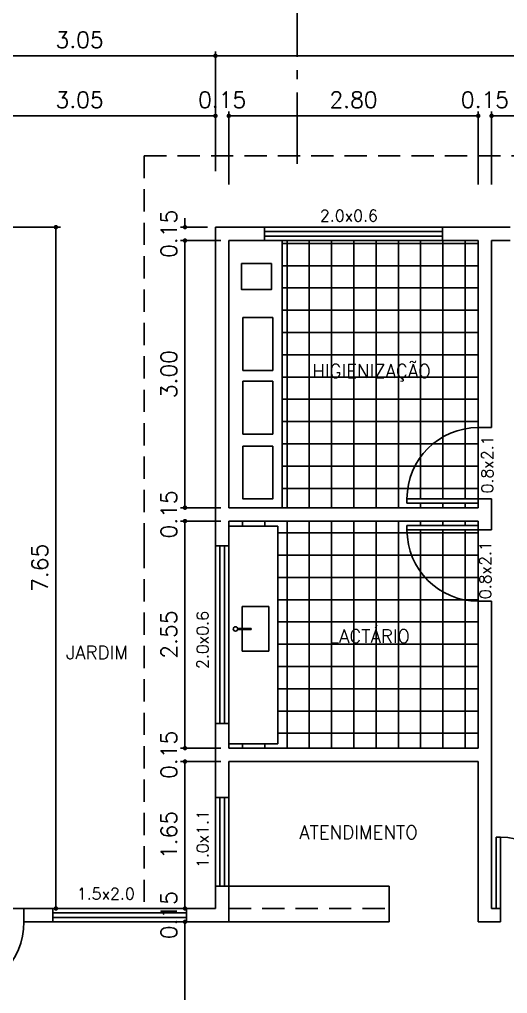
# Model space of a CAD drawing. Extents: x -194 to -47, y 46 to 98.
# Drawn here: x -161.75 to -156.27, y 69.58 to 80.51 of the extents above; entities that cross this region are included whole.
import ezdxf
from ezdxf.enums import TextEntityAlignment as Align

# ---------------------------------------------------------------- set-up
doc = ezdxf.new("R2010")
doc.units = 0
doc.header["$MEASUREMENT"] = 0
doc.linetypes.add('DASHDOT', pattern=[1.1, 0.8, -0.15, 0, -0.15])
doc.linetypes.add('HIDDEN', pattern=[0.375, 0.25, -0.125])
doc.layers.get('0').update_dxf_attribs({"linetype": 'CONTINUOUS'})
doc.layers.get('DEFPOINTS').update_dxf_attribs({"linetype": 'CONTINUOUS'})
for name, color, linetype in [('ACESSÓRIO', 2, 'CONTINUOUS'), ('ALVENARIA', 7, 'CONTINUOUS'), ('ALVENARIA1', 44, 'CONTINUOUS'), ('COBERTURA', 6, 'CONTINUOUS'), ('COTA', 1, 'CONTINUOUS'), ('HATCH', 30, 'CONTINUOUS'), ('JAPOR', 142, 'CONTINUOUS'), ('TEXTO2', 40, 'CONTINUOUS'), ('TEXTO3', 3, 'CONTINUOUS')]:
    doc.layers.add(name, color=color, linetype=linetype)
doc.styles.add('SIMPLEX', font='SIMPLEX.SHX')
doc.dimstyles.new('DIM100', dxfattribs={"dimtxt": 0.18, "dimasz": 0.05, "dimexe": 0.05, "dimexo": 0.09, "dimgap": 0.09, "dimtad": 1, "dimzin": 0, "dimdsep": 46, "dimtxsty": 'SIMPLEX', "dimblk": 'DOT', "dimcen": 0.09, "dimadec": 0, "dimazin": 0, "dimtfac": 1, "dimtix": 1, "dimtofl": 0, "dimtmove": 2, "dimatfit": 3, "dimldrblk": 'DOT', "dimfxl": 1, "dimtolj": 1, "dimtzin": 0, "dimarcsym": 0})

# ---------------------------------------------------------------- blocks, each defined once
blk = doc.blocks.new('DOT')
at = {"layer": 'ALVENARIA', "color": 0, "linetype": 'ByBlock'}
blk.add_line((-0.5, 0), (-1, 0), dxfattribs=at)
at = {"layer": 'ALVENARIA', "color": 0, "linetype": 'ByBlock', "const_width": 0.5}
blk.add_lwpolyline([(-0.25, 0, 1), (0.25, 0, 1)], format="xyb", close=True, dxfattribs=at)
blk = doc.blocks.new('*D76')
at = {"layer": 'COTA', "color": 0, "lineweight": -2}
for p, q in [((-162.553, 79.433), (-159.603, 79.433)), ((-159.553, 78.812), (-159.553, 79.483))]:
    blk.add_line(p, q, dxfattribs=at)
at = {"layer": 'DEFPOINTS', "color": 0}
for p in [(-159.553, 79.433), (-162.603, 78.722), (-159.553, 78.722)]:
    blk.add_point(p, dxfattribs=at)
at = {"layer": 'COTA', "color": 0, "lineweight": -2, "xscale": 0.05, "yscale": 0.05, "zscale": 0.05, "rotation": 180}
blk.add_blockref('DOT', (-162.603, 79.433), dxfattribs=at)
at = {"layer": 'COTA', "color": 0, "lineweight": -2, "xscale": 0.05, "yscale": 0.05, "zscale": 0.05}
blk.add_blockref('DOT', (-159.553, 79.433), dxfattribs=at)
at = {"layer": 'COTA', "color": 0, "insert": (-161.078, 79.613), "char_height": 0.18, "attachment_point": 5, "style": 'SIMPLEX'}
blk.add_mtext('\\A1;3.05', dxfattribs=at)
blk = doc.blocks.new('*D77')
at = {"layer": 'COTA', "color": 0, "lineweight": -2}
for p, q in [((-159.603, 79.433), (-159.653, 79.433)), ((-159.403, 78.662), (-159.403, 79.483)), ((-159.353, 79.433), (-159.303, 79.433))]:
    blk.add_line(p, q, dxfattribs=at)
at = {"layer": 'DEFPOINTS', "color": 0}
for p in [(-159.403, 79.433), (-159.553, 78.722), (-159.403, 78.572)]:
    blk.add_point(p, dxfattribs=at)
at = {"layer": 'COTA', "color": 0, "lineweight": -2, "xscale": 0.05, "yscale": 0.05, "zscale": 0.05}
blk.add_blockref('DOT', (-159.553, 79.433), dxfattribs=at)
at = {"layer": 'COTA', "color": 0, "lineweight": -2, "xscale": 0.05, "yscale": 0.05, "zscale": 0.05, "rotation": 180}
blk.add_blockref('DOT', (-159.403, 79.433), dxfattribs=at)
at = {"layer": 'COTA', "color": 0, "insert": (-159.478, 79.613), "char_height": 0.18, "attachment_point": 5, "style": 'SIMPLEX'}
blk.add_mtext('\\A1;0.15', dxfattribs=at)
blk = doc.blocks.new('*D78')
at = {"layer": 'COTA', "color": 0, "lineweight": -2}
for p, q in [((-159.353, 79.433), (-156.653, 79.433)), ((-156.603, 78.662), (-156.603, 79.483))]:
    blk.add_line(p, q, dxfattribs=at)
at = {"layer": 'DEFPOINTS', "color": 0}
for p in [(-156.603, 79.433), (-159.403, 78.572), (-156.603, 78.572)]:
    blk.add_point(p, dxfattribs=at)
at = {"layer": 'COTA', "color": 0, "lineweight": -2, "xscale": 0.05, "yscale": 0.05, "zscale": 0.05, "rotation": 180}
blk.add_blockref('DOT', (-159.403, 79.433), dxfattribs=at)
at = {"layer": 'COTA', "color": 0, "lineweight": -2, "xscale": 0.05, "yscale": 0.05, "zscale": 0.05}
blk.add_blockref('DOT', (-156.603, 79.433), dxfattribs=at)
at = {"layer": 'COTA', "color": 0, "insert": (-158.003, 79.613), "char_height": 0.18, "attachment_point": 5, "style": 'SIMPLEX'}
blk.add_mtext('\\A1;2.80', dxfattribs=at)
blk = doc.blocks.new('*D79')
at = {"layer": 'COTA', "color": 0, "lineweight": -2}
for p, q in [((-156.653, 79.433), (-156.703, 79.433)), ((-156.453, 78.662), (-156.453, 79.483)), ((-156.403, 79.433), (-156.353, 79.433))]:
    blk.add_line(p, q, dxfattribs=at)
at = {"layer": 'DEFPOINTS', "color": 0}
for p in [(-156.453, 79.433), (-156.603, 78.572), (-156.453, 78.572)]:
    blk.add_point(p, dxfattribs=at)
at = {"layer": 'COTA', "color": 0, "lineweight": -2, "xscale": 0.05, "yscale": 0.05, "zscale": 0.05}
blk.add_blockref('DOT', (-156.603, 79.433), dxfattribs=at)
at = {"layer": 'COTA', "color": 0, "lineweight": -2, "xscale": 0.05, "yscale": 0.05, "zscale": 0.05, "rotation": 180}
blk.add_blockref('DOT', (-156.453, 79.433), dxfattribs=at)
at = {"layer": 'COTA', "color": 0, "insert": (-156.528, 79.613), "char_height": 0.18, "attachment_point": 5, "style": 'SIMPLEX'}
blk.add_mtext('\\A1;0.15', dxfattribs=at)
blk = doc.blocks.new('*D80')
at = {"layer": 'COTA', "color": 0, "lineweight": -2}
for p, q in [((-156.403, 79.433), (-151.853, 79.433)), ((-151.803, 78.662), (-151.803, 79.483))]:
    blk.add_line(p, q, dxfattribs=at)
at = {"layer": 'DEFPOINTS', "color": 0}
for p in [(-151.803, 79.433), (-156.453, 78.572), (-151.803, 78.572)]:
    blk.add_point(p, dxfattribs=at)
at = {"layer": 'COTA', "color": 0, "lineweight": -2, "xscale": 0.05, "yscale": 0.05, "zscale": 0.05, "rotation": 180}
blk.add_blockref('DOT', (-156.453, 79.433), dxfattribs=at)
at = {"layer": 'COTA', "color": 0, "lineweight": -2, "xscale": 0.05, "yscale": 0.05, "zscale": 0.05}
blk.add_blockref('DOT', (-151.803, 79.433), dxfattribs=at)
at = {"layer": 'COTA', "color": 0, "insert": (-154.128, 79.613), "char_height": 0.18, "attachment_point": 5, "style": 'SIMPLEX'}
blk.add_mtext('\\A1;4.65', dxfattribs=at)
blk = doc.blocks.new('*D83')
at = {"layer": 'COTA', "color": 0, "lineweight": -2}
for p, q in [((-162.553, 80.107), (-159.603, 80.107)), ((-159.553, 78.812), (-159.553, 80.157))]:
    blk.add_line(p, q, dxfattribs=at)
at = {"layer": 'DEFPOINTS', "color": 0}
for p in [(-159.553, 80.107), (-162.603, 78.722), (-159.553, 78.722)]:
    blk.add_point(p, dxfattribs=at)
at = {"layer": 'COTA', "color": 0, "lineweight": -2, "xscale": 0.05, "yscale": 0.05, "zscale": 0.05, "rotation": 180}
blk.add_blockref('DOT', (-162.603, 80.107), dxfattribs=at)
at = {"layer": 'COTA', "color": 0, "lineweight": -2, "xscale": 0.05, "yscale": 0.05, "zscale": 0.05}
blk.add_blockref('DOT', (-159.553, 80.107), dxfattribs=at)
at = {"layer": 'COTA', "color": 0, "insert": (-161.078, 80.287), "char_height": 0.18, "attachment_point": 5, "style": 'SIMPLEX'}
blk.add_mtext('\\A1;3.05', dxfattribs=at)
blk = doc.blocks.new('*D84')
at = {"layer": 'COTA', "color": 0, "lineweight": -2}
for p, q in [((-159.503, 80.107), (-151.703, 80.107)), ((-151.653, 78.812), (-151.653, 80.157))]:
    blk.add_line(p, q, dxfattribs=at)
at = {"layer": 'DEFPOINTS', "color": 0}
for p in [(-151.653, 80.107), (-159.553, 78.722), (-151.653, 78.722)]:
    blk.add_point(p, dxfattribs=at)
at = {"layer": 'COTA', "color": 0, "lineweight": -2, "xscale": 0.05, "yscale": 0.05, "zscale": 0.05, "rotation": 180}
blk.add_blockref('DOT', (-159.553, 80.107), dxfattribs=at)
at = {"layer": 'COTA', "color": 0, "lineweight": -2, "xscale": 0.05, "yscale": 0.05, "zscale": 0.05}
blk.add_blockref('DOT', (-151.653, 80.107), dxfattribs=at)
at = {"layer": 'COTA', "color": 0, "insert": (-155.603, 80.287), "char_height": 0.18, "attachment_point": 5, "style": 'SIMPLEX'}
blk.add_mtext('\\A1;7.90', dxfattribs=at)
blk = doc.blocks.new('*D86')
at = {"color": 0, "linetype": 'ByBlock'}
for p, q in [((-169.203, 78.273), (-169.203, 80.222)), ((-169.153, 80.172), (-151.703, 80.172)), ((-151.653, 78.273), (-151.653, 80.222))]:
    blk.add_line(p, q, dxfattribs=at)
at = {"layer": 'DEFPOINTS', "color": 0, "linetype": 'ByBlock'}
for p in [(-151.653, 80.172), (-169.203, 78.183), (-151.653, 78.183)]:
    blk.add_point(p, dxfattribs=at)
at = {"color": 0, "linetype": 'ByBlock', "xscale": 0.05, "yscale": 0.05, "zscale": 0.05, "rotation": 180}
blk.add_blockref('DOT', (-169.203, 80.172), dxfattribs=at)
at = {"color": 0, "linetype": 'ByBlock', "xscale": 0.05, "yscale": 0.05, "zscale": 0.05}
blk.add_blockref('DOT', (-151.653, 80.172), dxfattribs=at)
at = {"color": 0, "linetype": 'ByBlock', "insert": (-160.428, 80.352), "char_height": 0.18, "attachment_point": 5, "style": 'SIMPLEX'}
blk.add_mtext('\\A1;17.55', dxfattribs=at)
blk = doc.blocks.new('*D87')
at = {"color": 0, "linetype": 'ByBlock'}
for p, q in [((-169.203, 78.273), (-169.203, 80.674)), ((-169.153, 80.624), (-147.403, 80.624)), ((-147.353, 74.071), (-147.353, 80.674))]:
    blk.add_line(p, q, dxfattribs=at)
at = {"layer": 'DEFPOINTS', "color": 0, "linetype": 'ByBlock'}
for p in [(-147.353, 80.624), (-169.203, 78.183), (-147.353, 73.981)]:
    blk.add_point(p, dxfattribs=at)
at = {"color": 0, "linetype": 'ByBlock', "xscale": 0.05, "yscale": 0.05, "zscale": 0.05, "rotation": 180}
blk.add_blockref('DOT', (-169.203, 80.624), dxfattribs=at)
at = {"color": 0, "linetype": 'ByBlock', "xscale": 0.05, "yscale": 0.05, "zscale": 0.05}
blk.add_blockref('DOT', (-147.353, 80.624), dxfattribs=at)
at = {"color": 0, "linetype": 'ByBlock', "insert": (-158.278, 80.804), "char_height": 0.18, "attachment_point": 5, "style": 'SIMPLEX'}
blk.add_mtext('\\A1;21.85', dxfattribs=at)
blk = doc.blocks.new('*D123')
at = {"layer": 'COTA', "color": 0, "lineweight": -2}
for p, q in [((-159.493, 72.183), (-159.945, 72.183)), ((-159.895, 70.583), (-159.895, 72.133))]:
    blk.add_line(p, q, dxfattribs=at)
at = {"layer": 'DEFPOINTS', "color": 0}
for p in [(-159.895, 72.183), (-159.403, 72.183), (-159.553, 70.533)]:
    blk.add_point(p, dxfattribs=at)
at = {"layer": 'COTA', "color": 0, "lineweight": -2, "xscale": 0.05, "yscale": 0.05, "zscale": 0.05}
for p, rotation in [((-159.895, 72.183), 90), ((-159.895, 70.533), 270)]:
    blk.add_blockref('DOT', p, dxfattribs=dict(at, rotation=rotation))
at = {"layer": 'COTA', "color": 0, "insert": (-160.075, 71.358), "char_height": 0.18, "attachment_point": 5, "rotation": 90, "style": 'SIMPLEX'}
blk.add_mtext('\\A1;1.65', dxfattribs=at)
blk = doc.blocks.new('*D124')
at = {"layer": 'COTA', "color": 0, "lineweight": -2}
for p, q in [((-159.895, 72.383), (-159.895, 72.433)), ((-159.493, 72.333), (-159.945, 72.333)), ((-159.895, 72.133), (-159.895, 72.083))]:
    blk.add_line(p, q, dxfattribs=at)
at = {"layer": 'DEFPOINTS', "color": 0}
for p in [(-159.895, 72.333), (-159.403, 72.333), (-159.403, 72.183)]:
    blk.add_point(p, dxfattribs=at)
at = {"layer": 'COTA', "color": 0, "lineweight": -2, "xscale": 0.05, "yscale": 0.05, "zscale": 0.05}
for p, rotation in [((-159.895, 72.333), 270), ((-159.895, 72.183), 90)]:
    blk.add_blockref('DOT', p, dxfattribs=dict(at, rotation=rotation))
at = {"layer": 'COTA', "color": 0, "insert": (-160.075, 72.258), "char_height": 0.18, "attachment_point": 5, "rotation": 90, "style": 'SIMPLEX'}
blk.add_mtext('\\A1;0.15', dxfattribs=at)
blk = doc.blocks.new('*D125')
at = {"layer": 'COTA', "color": 0, "lineweight": -2}
for p, q in [((-159.493, 74.883), (-159.945, 74.883)), ((-159.895, 72.383), (-159.895, 74.833))]:
    blk.add_line(p, q, dxfattribs=at)
at = {"layer": 'DEFPOINTS', "color": 0}
for p in [(-159.895, 74.883), (-159.403, 74.883), (-159.403, 72.333)]:
    blk.add_point(p, dxfattribs=at)
at = {"layer": 'COTA', "color": 0, "lineweight": -2, "xscale": 0.05, "yscale": 0.05, "zscale": 0.05}
for p, rotation in [((-159.895, 74.883), 90), ((-159.895, 72.333), 270)]:
    blk.add_blockref('DOT', p, dxfattribs=dict(at, rotation=rotation))
at = {"layer": 'COTA', "color": 0, "insert": (-160.075, 73.608), "char_height": 0.18, "attachment_point": 5, "rotation": 90, "style": 'SIMPLEX'}
blk.add_mtext('\\A1;2.55', dxfattribs=at)
blk = doc.blocks.new('*D126')
at = {"layer": 'COTA', "color": 0, "lineweight": -2}
for p, q in [((-159.493, 75.033), (-159.945, 75.033)), ((-159.895, 75.083), (-159.895, 75.133)), ((-159.895, 74.833), (-159.895, 74.783))]:
    blk.add_line(p, q, dxfattribs=at)
at = {"layer": 'DEFPOINTS', "color": 0}
for p in [(-159.895, 75.033), (-159.403, 75.033), (-159.403, 74.883)]:
    blk.add_point(p, dxfattribs=at)
at = {"layer": 'COTA', "color": 0, "lineweight": -2, "xscale": 0.05, "yscale": 0.05, "zscale": 0.05}
for p, rotation in [((-159.895, 75.033), 270), ((-159.895, 74.883), 90)]:
    blk.add_blockref('DOT', p, dxfattribs=dict(at, rotation=rotation))
at = {"layer": 'COTA', "color": 0, "insert": (-160.075, 74.958), "char_height": 0.18, "attachment_point": 5, "rotation": 90, "style": 'SIMPLEX'}
blk.add_mtext('\\A1;0.15', dxfattribs=at)
blk = doc.blocks.new('*D127')
at = {"layer": 'COTA', "color": 0, "lineweight": -2}
for p, q in [((-159.493, 78.033), (-159.945, 78.033)), ((-159.895, 75.083), (-159.895, 77.983))]:
    blk.add_line(p, q, dxfattribs=at)
at = {"layer": 'DEFPOINTS', "color": 0}
for p in [(-159.895, 78.033), (-159.403, 78.033), (-159.403, 75.033)]:
    blk.add_point(p, dxfattribs=at)
at = {"layer": 'COTA', "color": 0, "lineweight": -2, "xscale": 0.05, "yscale": 0.05, "zscale": 0.05}
for p, rotation in [((-159.895, 78.033), 90), ((-159.895, 75.033), 270)]:
    blk.add_blockref('DOT', p, dxfattribs=dict(at, rotation=rotation))
at = {"layer": 'COTA', "color": 0, "insert": (-160.075, 76.533), "char_height": 0.18, "attachment_point": 5, "rotation": 90, "style": 'SIMPLEX'}
blk.add_mtext('\\A1;3.00', dxfattribs=at)
blk = doc.blocks.new('*D128')
at = {"layer": 'COTA', "color": 0, "lineweight": -2}
for p, q in [((-159.895, 78.233), (-159.895, 78.283)), ((-159.643, 78.183), (-159.945, 78.183)), ((-159.895, 77.983), (-159.895, 77.933))]:
    blk.add_line(p, q, dxfattribs=at)
at = {"layer": 'DEFPOINTS', "color": 0}
for p in [(-159.895, 78.183), (-159.553, 78.183), (-159.403, 78.033)]:
    blk.add_point(p, dxfattribs=at)
at = {"layer": 'COTA', "color": 0, "lineweight": -2, "xscale": 0.05, "yscale": 0.05, "zscale": 0.05}
for p, rotation in [((-159.895, 78.183), 270), ((-159.895, 78.033), 90)]:
    blk.add_blockref('DOT', p, dxfattribs=dict(at, rotation=rotation))
at = {"layer": 'COTA', "color": 0, "insert": (-160.075, 78.108), "char_height": 0.18, "attachment_point": 5, "rotation": 90, "style": 'SIMPLEX'}
blk.add_mtext('\\A1;0.15', dxfattribs=at)
blk = doc.blocks.new('*D155')
at = {"layer": 'COTA', "color": 0, "lineweight": -2}
for p, q in [((-159.968, 70.383), (-159.945, 70.383)), ((-159.895, 67.433), (-159.895, 70.333))]:
    blk.add_line(p, q, dxfattribs=at)
at = {"layer": 'DEFPOINTS', "color": 0}
for p in [(-159.895, 70.383), (-159.878, 70.383), (-160.078, 67.383)]:
    blk.add_point(p, dxfattribs=at)
at = {"layer": 'COTA', "color": 0, "lineweight": -2, "xscale": 0.05, "yscale": 0.05, "zscale": 0.05}
for p, rotation in [((-159.895, 70.383), 90), ((-159.895, 67.383), 270)]:
    blk.add_blockref('DOT', p, dxfattribs=dict(at, rotation=rotation))
at = {"layer": 'COTA', "color": 0, "insert": (-160.075, 68.883), "char_height": 0.18, "attachment_point": 5, "rotation": 90, "style": 'SIMPLEX'}
blk.add_mtext('\\A1;3.00', dxfattribs=at)
blk = doc.blocks.new('*D156')
at = {"layer": 'COTA', "color": 0, "lineweight": -2}
for p, q in [((-159.895, 70.583), (-159.895, 70.633)), ((-159.643, 70.533), (-159.945, 70.533)), ((-159.895, 70.333), (-159.895, 70.283))]:
    blk.add_line(p, q, dxfattribs=at)
at = {"layer": 'DEFPOINTS', "color": 0}
for p in [(-159.895, 70.533), (-159.553, 70.533), (-159.878, 70.383)]:
    blk.add_point(p, dxfattribs=at)
at = {"layer": 'COTA', "color": 0, "lineweight": -2, "xscale": 0.05, "yscale": 0.05, "zscale": 0.05}
for p, rotation in [((-159.895, 70.533), 270), ((-159.895, 70.383), 90)]:
    blk.add_blockref('DOT', p, dxfattribs=dict(at, rotation=rotation))
at = {"layer": 'COTA', "color": 0, "insert": (-160.075, 70.458), "char_height": 0.18, "attachment_point": 5, "rotation": 90, "style": 'SIMPLEX'}
blk.add_mtext('\\A1;0.15', dxfattribs=at)
blk = doc.blocks.new('*D202')
at = {"color": 0, "linetype": 'ByBlock'}
for p, q in [((-162.663, 78.183), (-161.294, 78.183)), ((-161.344, 70.583), (-161.344, 78.133)), ((-161.288, 70.533), (-161.294, 70.533))]:
    blk.add_line(p, q, dxfattribs=at)
at = {"layer": 'DEFPOINTS', "color": 0, "linetype": 'ByBlock'}
for p in [(-162.753, 78.183), (-161.344, 78.183), (-161.378, 70.533)]:
    blk.add_point(p, dxfattribs=at)
at = {"color": 0, "linetype": 'ByBlock', "xscale": 0.05, "yscale": 0.05, "zscale": 0.05}
for p, rotation in [((-161.344, 78.183), 90), ((-161.344, 70.533), 270)]:
    blk.add_blockref('DOT', p, dxfattribs=dict(at, rotation=rotation))
at = {"color": 0, "linetype": 'ByBlock', "insert": (-161.524, 74.358), "char_height": 0.18, "attachment_point": 5, "rotation": 90, "style": 'SIMPLEX'}
blk.add_mtext('\\A1;7.65', dxfattribs=at)

msp = doc.modelspace()

# ---------------------------------------------------------------- hatches: boundary and pattern name
at = {"layer": 'HATCH'}
h = msp.add_hatch(dxfattribs=at)
h.set_pattern_fill('NET', color=256, scale=2, style=0)
h.paths.add_polyline_path([(-158.803, 78.033), (-158.803, 75.033), (-156.603, 75.033), (-156.603, 75.083), (-157.403, 75.083), (-157.403, 75.133, -0.414214), (-156.603, 75.933), (-156.603, 78.033), (-157.003, 78.033)])
h.paths.add_polyline_path([(-156.603, 75.933, 0.414214), (-157.403, 75.133), (-156.603, 75.133)], flags=16)
h.paths.add_polyline_path([(-158.604, 76.386), (-156.997, 76.386), (-156.997, 76.729), (-158.604, 76.729)], flags=24)
h = msp.add_hatch(dxfattribs=at)
h.set_pattern_fill('NET', color=256, scale=2, style=0)
h.paths.add_polyline_path([(-156.603, 72.333), (-156.603, 73.983, -0.414214), (-157.403, 74.783), (-157.403, 74.833), (-156.603, 74.833), (-156.603, 74.883), (-159.403, 74.883), (-159.403, 74.825), (-158.853, 74.825), (-158.853, 72.381), (-159.403, 72.381), (-159.403, 72.333)])
h.paths.add_polyline_path([(-156.603, 73.983), (-156.603, 74.783), (-157.403, 74.783, 0.414214)], flags=16)
h.paths.add_polyline_path([(-158.385, 73.47), (-157.26, 73.47), (-157.26, 73.738), (-158.385, 73.738)], flags=24)

# ---------------------------------------------------------------- linework, layer by layer
at = {"layer": 'ACESSÓRIO'}
for p, q in [((-158.803, 78.033), (-158.803, 75.033)), ((-159.403, 74.825), (-159.403, 72.381)), ((-158.853, 74.825), (-159.403, 74.825)), ((-158.853, 72.381), (-158.853, 74.825)), ((-159.253, 73.922), (-159.253, 73.422)), ((-158.953, 73.922), (-159.253, 73.922)), ((-158.953, 73.422), (-158.953, 73.922)), ((-159.153, 73.677), (-159.303, 73.677)), ((-159.153, 73.667), (-159.303, 73.667)), ((-159.153, 73.677), (-159.153, 73.667)), ((-158.953, 73.422), (-159.253, 73.422)), ((-159.403, 72.381), (-158.853, 72.381)), ((-159.403, 70.783), (-157.603, 70.783)), ((-157.603, 70.783), (-157.603, 70.383)), ((-159.403, 70.383), (-157.603, 70.383))]:
    msp.add_line(p, q, dxfattribs=at)
at = {"layer": 'ACESSÓRIO', "linetype": 'HIDDEN'}
msp.add_line((-159.403, 70.533), (-157.603, 70.533), dxfattribs=at)
at = {"layer": 'ACESSÓRIO'}
for points in [[(-159.259, 77.775), (-158.925, 77.775), (-158.925, 77.482), (-159.259, 77.482)], [(-159.244, 77.167), (-158.91, 77.167), (-158.91, 76.574), (-159.244, 76.574)], [(-159.244, 76.453), (-158.91, 76.453), (-158.91, 75.86), (-159.244, 75.86)], [(-159.244, 75.723), (-158.91, 75.723), (-158.91, 75.131), (-159.244, 75.131)]]:
    msp.add_lwpolyline(points, close=True, dxfattribs=at)
msp.add_circle((-159.328, 73.672), 0.025, dxfattribs=at)
at = {"layer": 'ALVENARIA', "linetype": 'DASHDOT'}
msp.add_line((-158.636, 78.895), (-158.636, 81.987), dxfattribs=at)
at = {"layer": 'ALVENARIA'}
for p, q in [((-159.553, 78.183), (-159.003, 78.183)), ((-159.553, 78.183), (-159.553, 77.531)), ((-159.003, 78.183), (-159.003, 78.033)), ((-157.003, 78.183), (-157.003, 78.033)), ((-157.003, 78.183), (-156.243, 78.183)), ((-159.553, 78.033), (-159.553, 74.606)), ((-159.403, 78.033), (-159.003, 78.033)), ((-159.403, 78.033), (-159.403, 77.531)), ((-159.403, 78.033), (-159.403, 75.033)), ((-157.003, 78.033), (-156.603, 78.033)), ((-156.603, 78.033), (-156.603, 75.933)), ((-156.453, 78.033), (-156.453, 75.933)), ((-156.453, 78.033), (-156.243, 78.033)), ((-156.603, 75.933), (-156.453, 75.933)), ((-159.403, 75.033), (-156.603, 75.033)), ((-156.603, 75.133), (-156.453, 75.133)), ((-156.603, 75.133), (-156.603, 75.033)), ((-156.453, 75.133), (-156.453, 74.783)), ((-159.403, 74.883), (-156.603, 74.883)), ((-159.403, 74.883), (-159.403, 74.606)), ((-156.603, 74.883), (-156.603, 74.783)), ((-156.603, 74.783), (-156.453, 74.783)), ((-159.403, 74.606), (-159.553, 74.606)), ((-156.603, 73.983), (-156.453, 73.983)), ((-156.603, 73.983), (-156.603, 72.333)), ((-156.453, 73.983), (-156.453, 70.533)), ((-159.403, 72.61), (-159.553, 72.61)), ((-159.553, 72.61), (-159.553, 71.781)), ((-159.403, 72.61), (-159.403, 72.333)), ((-159.403, 72.333), (-156.603, 72.333)), ((-159.403, 72.183), (-156.603, 72.183)), ((-159.403, 72.183), (-159.403, 71.781)), ((-156.603, 72.183), (-156.603, 70.383)), ((-159.403, 71.781), (-159.553, 71.781)), ((-159.403, 70.785), (-159.553, 70.785)), ((-159.553, 70.785), (-159.553, 70.533)), ((-159.403, 70.785), (-159.403, 70.383)), ((-161.703, 70.383), (-161.703, 70.533)), ((-161.703, 70.533), (-161.378, 70.533)), ((-161.378, 70.383), (-161.378, 70.533)), ((-159.878, 70.383), (-159.878, 70.533)), ((-159.878, 70.533), (-159.553, 70.533)), ((-156.453, 70.533), (-156.353, 70.533)), ((-156.353, 70.533), (-156.353, 70.383)), ((-161.703, 70.383), (-161.378, 70.383)), ((-159.878, 70.383), (-159.403, 70.383)), ((-156.603, 70.383), (-156.353, 70.383))]:
    msp.add_line(p, q, dxfattribs=at)
at = {"layer": 'ALVENARIA1'}
msp.add_line((-162.503, 70.533), (-161.703, 70.533), dxfattribs=at)
at = {"layer": 'COBERTURA', "linetype": 'HIDDEN'}
for p, q in [((-160.353, 78.983), (-150.853, 78.983)), ((-160.353, 78.983), (-160.353, 74.606)), ((-160.353, 74.606), (-160.353, 70.533))]:
    msp.add_line(p, q, dxfattribs=at)
at = {"layer": 'HATCH'}
for p, q in [((-156.603, 75.933), (-156.603, 75.133)), ((-156.603, 74.783), (-156.603, 73.983))]:
    msp.add_line(p, q, dxfattribs=at)
at = {"layer": 'JAPOR'}
for p, q in [((-159.003, 78.183), (-157.003, 78.183)), ((-159.003, 78.133), (-157.003, 78.133)), ((-159.003, 78.083), (-157.003, 78.083)), ((-159.003, 78.033), (-157.003, 78.033)), ((-156.603, 75.133), (-157.403, 75.133)), ((-157.403, 75.083), (-157.403, 75.133)), ((-156.603, 75.083), (-157.403, 75.083)), ((-156.603, 75.083), (-156.603, 75.133)), ((-156.603, 74.833), (-157.403, 74.833)), ((-157.403, 74.833), (-157.403, 74.783)), ((-156.603, 74.833), (-156.603, 74.783)), ((-156.603, 74.783), (-157.403, 74.783)), ((-159.553, 74.606), (-159.553, 72.61)), ((-159.503, 74.606), (-159.503, 72.61)), ((-159.453, 74.606), (-159.453, 72.61)), ((-159.403, 74.606), (-159.403, 72.61)), ((-159.553, 71.781), (-159.553, 70.785)), ((-159.503, 71.781), (-159.503, 70.785)), ((-159.453, 71.781), (-159.453, 70.785)), ((-159.403, 71.781), (-159.403, 70.785)), ((-156.403, 70.533), (-156.403, 71.333)), ((-156.403, 71.333), (-156.353, 71.333)), ((-156.353, 70.533), (-156.353, 71.333)), ((-159.878, 70.533), (-161.378, 70.533)), ((-159.878, 70.483), (-161.378, 70.483)), ((-159.878, 70.433), (-161.378, 70.433)), ((-156.403, 70.533), (-156.353, 70.533)), ((-159.878, 70.383), (-161.378, 70.383))]:
    msp.add_line(p, q, dxfattribs=at)
for centre, start, end in [((-156.603, 75.133), 90, 180), ((-156.603, 74.783), 180, 270), ((-156.353, 70.533), 0, 90), ((-162.503, 70.383), 270, 0)]:
    msp.add_arc(centre, 0.8, start, end, dxfattribs=at)

# ---------------------------------------------------------------- texts
at = {"layer": 'TEXTO2', "style": 'SIMPLEX'}
for s, p in [('2.0x0.6', (-158.055, 78.247)), ('1.5x2.0', (-160.784, 70.634))]:
    msp.add_text(s, height=0.13, dxfattribs=at).set_placement(p, align=Align.CENTER)
for s, p in [('0.8x2.1', (-156.436, 75.519)), ('0.8x2.1', (-156.459, 74.332)), ('2.0x0.6', (-159.633, 73.548)), ('1.0x1.1', (-159.633, 71.313))]:
    msp.add_text(s, height=0.13, rotation=90, dxfattribs=at).set_placement(p, align=Align.CENTER)
at = {"layer": 'TEXTO3', "style": 'SIMPLEX'}
for s, p in [('HIGIENIZAÇÃO', (-157.801, 76.493)), ('LACTÁRIO', (-157.822, 73.515)), ('JARDIM', (-160.883, 73.331)), ('ATENDIMENTO', (-157.947, 71.313))]:
    msp.add_text(s, height=0.15, dxfattribs=at).set_placement(p, align=Align.CENTER)

# ---------------------------------------------------------------- dimensions: what is measured, and where the dimension line sits
at = {"layer": 'COTA'}
for base, p2, picture, middle in [((-147.353, 81.163), (-147.353, 74.52), '*D87', (-158.278, 81.343)), ((-151.653, 80.71), (-151.653, 78.722), '*D86', (-160.428, 80.89))]:
    dim = msp.add_linear_dim(base=base, p1=(-169.203, 78.722), p2=p2, dimstyle='DIM100', dxfattribs=at)
    dim.commit()
    dim.dimension.update_dxf_attribs({"geometry": picture, "text_midpoint": middle, "insert": (0, 0.539)})
for base, p1, p2, picture, middle in [((-159.553, 80.107), (-162.603, 78.722), (-159.553, 78.722), '*D83', (-161.078, 80.287)), ((-151.653, 80.107), (-159.553, 78.722), (-151.653, 78.722), '*D84', (-155.603, 80.287)), ((-159.553, 79.433), (-162.603, 78.722), (-159.553, 78.722), '*D76', (-161.078, 79.613)), ((-159.403, 79.433), (-159.553, 78.722), (-159.403, 78.572), '*D77', (-159.478, 79.613)), ((-156.603, 79.433), (-159.403, 78.572), (-156.603, 78.572), '*D78', (-158.003, 79.613)), ((-156.453, 79.433), (-156.603, 78.572), (-156.453, 78.572), '*D79', (-156.528, 79.613)), ((-151.803, 79.433), (-156.453, 78.572), (-151.803, 78.572), '*D80', (-154.128, 79.613))]:
    dim = msp.add_linear_dim(base=base, p1=p1, p2=p2, dimstyle='DIM100', override={"dimse1": 1}, dxfattribs=at)
    dim.commit()
    dim.dimension.update_dxf_attribs({"geometry": picture, "text_midpoint": middle})
for base, p1, p2, picture, middle in [((-159.895, 78.183), (-159.403, 78.033), (-159.553, 78.183), '*D128', (-160.075, 78.108)), ((-159.895, 78.033), (-159.403, 75.033), (-159.403, 78.033), '*D127', (-160.075, 76.533)), ((-159.895, 75.033), (-159.403, 74.883), (-159.403, 75.033), '*D126', (-160.075, 74.958)), ((-159.895, 74.883), (-159.403, 72.333), (-159.403, 74.883), '*D125', (-160.075, 73.608)), ((-159.895, 72.333), (-159.403, 72.183), (-159.403, 72.333), '*D124', (-160.075, 72.258)), ((-159.895, 72.183), (-159.553, 70.533), (-159.403, 72.183), '*D123', (-160.075, 71.358)), ((-159.895, 70.533), (-159.878, 70.383), (-159.553, 70.533), '*D156', (-160.075, 70.458)), ((-159.895, 70.383), (-160.078, 67.383), (-159.878, 70.383), '*D155', (-160.075, 68.883))]:
    dim = msp.add_linear_dim(base=base, p1=p1, p2=p2, angle=90, dimstyle='DIM100', override={"dimse1": 1}, dxfattribs=at)
    dim.commit()
    dim.dimension.update_dxf_attribs({"geometry": picture, "text_midpoint": middle})
dim = msp.add_linear_dim(base=(-161.344, 78.183), p1=(-161.378, 70.533), p2=(-162.753, 78.183), angle=90, dimstyle='DIM100', dxfattribs=at)
dim.commit()
dim.dimension.update_dxf_attribs({"geometry": '*D202', "text_midpoint": (-161.524, 74.358)})

doc.saveas('drawing.dxf')
